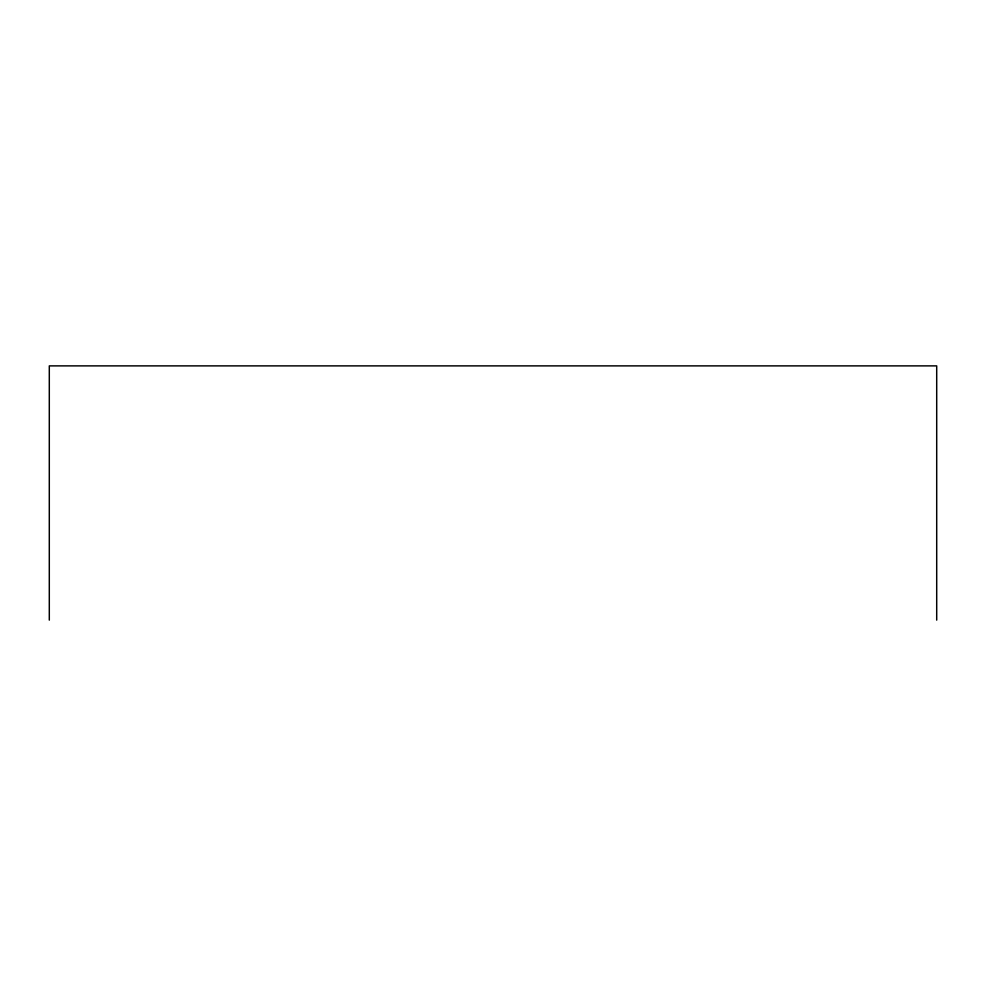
<?xml version="1.0" encoding="UTF-8"?>
<svg xmlns="http://www.w3.org/2000/svg" width="986" height="986" viewBox="0 0 986 986"><rect width="100%" height="100%" fill="white"/><g stroke="black" fill="none" stroke-linecap="round" stroke-linejoin="round"><path stroke-width="1.48" d="M936.7 620.12L936.7 365.88L49.3 365.88L49.3 620.12"/></g></svg>
